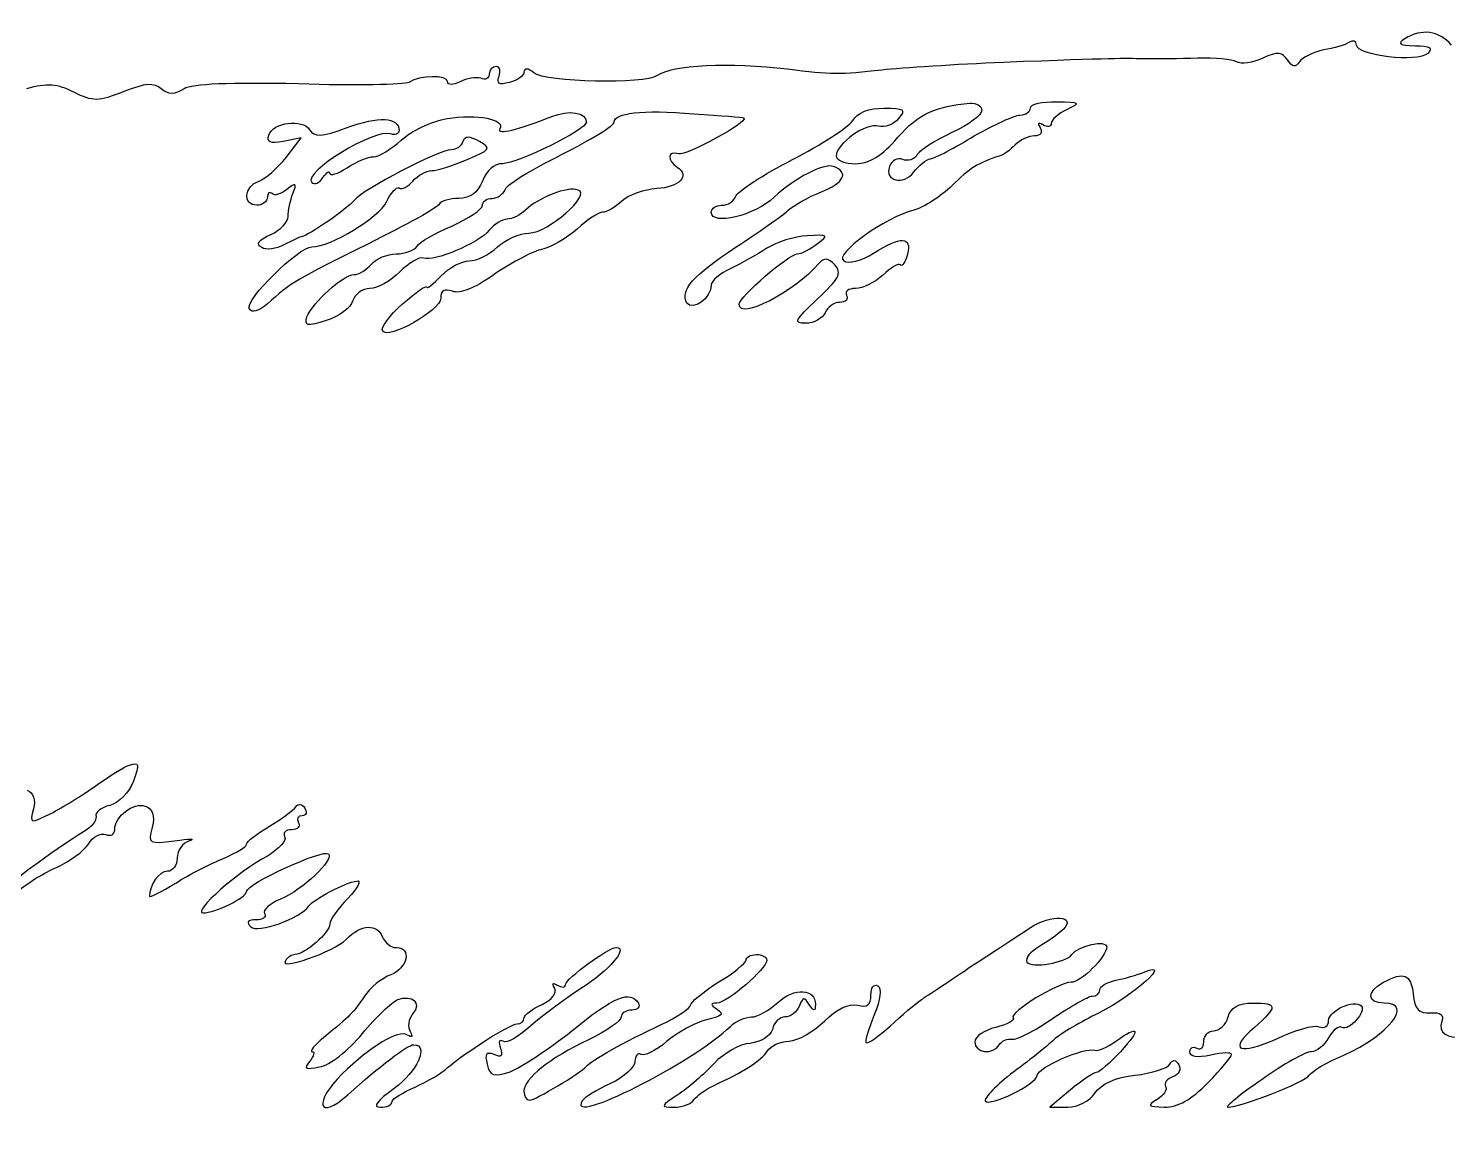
# Model space of a CAD drawing. Extents: x 0 to 69.4, y 0 to 30.3.
# Drawn here: x 58.743 to 62.295, y -0.049 to 2.699 of the extents above; entities that cross this region are included whole.
import ezdxf

# ---------------------------------------------------------------- set-up
doc = ezdxf.new("R2010")
doc.units = 0
doc.header["$MEASUREMENT"] = 0
doc.layers.get('0').update_dxf_attribs({"linetype": 'CONTINUOUS'})

msp = doc.modelspace()

# ---------------------------------------------------------------- linework, layer by layer
at = {"color": 0, "linetype": 'CONTINUOUS'}
for p, q in [((61.1289, 2.49451), (61.1289, 2.49451)), ((60.1394, 2.465), (60.1394, 2.465)), ((60.5335, 2.47542), (60.5335, 2.47542)), ((59.426, 2.42507), (59.3808, 2.41639)), ((59.3878, 2.37646), (59.426, 2.42507)), ((61.3511, 0.0434), (61.299, 0)), ((61.299, 0), (61.3442, 0))]:
    msp.add_line(p, q, dxfattribs=at)
for points in [[(62.3042, 2.65767), (62.2729, 2.69413), (62.2294, 2.69933), (62.1878, 2.67329)], [(62.0489, 2.66461), (62.0385, 2.65767), (62.009, 2.64899), (61.9847, 2.64551)], [(62.0663, 2.65767), (62.0663, 2.66808), (62.0576, 2.66982), (62.0489, 2.66461)], [(62.1878, 2.67329), (62.1669, 2.66114), (62.1739, 2.65593), (62.2139, 2.65593)], [(61.8944, 2.61947), (61.8806, 2.64031), (61.8701, 2.64204), (61.8319, 2.62468)], [(61.9847, 2.64551), (61.9586, 2.64031), (61.9308, 2.62642), (61.9239, 2.616)], [(62.2451, 2.63683), (62.2208, 2.61253), (62.0663, 2.63163), (62.0663, 2.65767)], [(62.2139, 2.65593), (62.2503, 2.65593), (62.259, 2.65072), (62.2451, 2.63683)], [(59.9138, 2.60385), (59.9033, 2.60385), (59.8964, 2.59521), (59.8964, 2.58479)], [(59.9207, 2.57958), (59.926, 2.59347), (59.9225, 2.60385), (59.9138, 2.60385)], [(60.0075, 2.58826), (59.9936, 2.60042), (59.9832, 2.60042), (59.9832, 2.59)], [(60.6429, 2.59694), (60.4988, 2.61426), (60.3529, 2.60732), (60.3165, 2.58132)], [(60.879, 2.59521), (60.7765, 2.58306), (60.7506, 2.58306), (60.6429, 2.59694)], [(61.1828, 2.61426), (61.0664, 2.60906), (60.9293, 2.60042), (60.879, 2.59521)], [(61.5368, 2.62294), (61.4761, 2.62468), (61.4708, 2.62468), (61.1828, 2.61426)], [(61.6687, 2.62468), (61.6254, 2.62294), (61.5664, 2.62294), (61.5368, 2.62294)], [(61.766, 2.616), (61.7556, 2.62121), (61.7122, 2.62642), (61.6687, 2.62468)], [(61.8319, 2.62468), (61.806, 2.61253), (61.7782, 2.60906), (61.766, 2.616)], [(61.9239, 2.616), (61.9135, 2.60042), (61.9065, 2.60215), (61.8944, 2.61947)], [(58.8567, 2.53965), (58.8167, 2.56049), (58.7889, 2.56222), (58.7386, 2.54833)], [(59.0753, 2.54833), (59.0579, 2.56396), (59.0354, 2.56222), (58.9817, 2.54139)], [(59.419, 2.56049), (59.2472, 2.56396), (59.1535, 2.56049), (59.1326, 2.54833)], [(59.695, 2.56396), (59.6846, 2.55875), (59.5596, 2.55528), (59.419, 2.56049)], [(59.7922, 2.56569), (59.7922, 2.58306), (59.7228, 2.58306), (59.695, 2.56396)], [(59.8235, 2.56569), (59.8061, 2.55701), (59.7922, 2.55701), (59.7922, 2.56569)], [(59.8756, 2.57437), (59.8635, 2.57785), (59.8392, 2.57437), (59.8235, 2.56569)], [(59.8964, 2.58479), (59.8964, 2.57437), (59.886, 2.56917), (59.8756, 2.57437)], [(59.9468, 2.56396), (59.9207, 2.55701), (59.9138, 2.56049), (59.9207, 2.57958)], [(59.9832, 2.59), (59.9832, 2.58132), (59.9676, 2.56917), (59.9468, 2.56396)], [(60.3165, 2.58132), (60.2869, 2.55875), (60.0369, 2.56396), (60.0075, 2.58826)], [(58.9817, 2.54139), (58.9174, 2.51535), (58.9053, 2.51535), (58.8567, 2.53965)], [(59.1326, 2.54833), (59.1083, 2.53271), (59.0944, 2.53271), (59.0753, 2.54833)], [(60.0526, 2.47889), (60.096, 2.49625), (60.1394, 2.48931), (60.1394, 2.465)], [(60.2089, 2.465), (60.2089, 2.48757), (60.2765, 2.49625), (60.4085, 2.48583)], [(60.8061, 2.46847), (60.8182, 2.48931), (60.846, 2.49972), (60.8842, 2.49972)], [(60.8842, 2.49972), (60.9346, 2.49972), (60.9397, 2.49625), (60.9207, 2.47368)], [(60.9189, 2.42681), (60.971, 2.48583), (61.0126, 2.50493), (61.0994, 2.51187)], [(61.1289, 2.49451), (61.1289, 2.48236), (61.096, 2.45806), (61.0543, 2.43896)], [(61.0994, 2.51187), (61.115, 2.51361), (61.1289, 2.50493), (61.1289, 2.49451)], [(61.2244, 2.48236), (61.2383, 2.48236), (61.2504, 2.49104), (61.2504, 2.49972)], [(61.2504, 2.49972), (61.2504, 2.51014), (61.28, 2.51708), (61.3164, 2.51535)], [(61.3425, 2.49625), (61.3199, 2.48583), (61.3025, 2.47021), (61.3025, 2.46153)], [(61.3164, 2.51535), (61.3754, 2.51535), (61.3772, 2.51361), (61.3425, 2.49625)], [(59.3444, 2.43201), (59.3549, 2.465), (59.4294, 2.47368), (59.4468, 2.4459)], [(59.4468, 2.4459), (59.459, 2.42681), (59.4746, 2.42681), (59.5406, 2.45111)], [(59.5406, 2.45111), (59.6186, 2.48062), (59.6707, 2.47715), (59.6707, 2.44417)], [(59.676, 2.41986), (59.7003, 2.44243), (59.7524, 2.46674), (59.7906, 2.47368)], [(59.7906, 2.47368), (59.8651, 2.48583), (59.9381, 2.47194), (59.9225, 2.44764)], [(59.9225, 2.44764), (59.9138, 2.43201), (59.9693, 2.4459), (60.0526, 2.47889)], [(60.1394, 2.465), (60.1394, 2.4459), (59.9676, 2.36083), (59.9294, 2.36083)], [(60.0769, 2.3834), (60.1499, 2.41986), (60.2089, 2.45632), (60.2089, 2.465)], [(60.5335, 2.47542), (60.5474, 2.465), (60.3876, 2.37993), (60.3703, 2.38514)], [(60.4085, 2.48583), (60.4763, 2.48062), (60.5318, 2.47715), (60.5335, 2.47542)], [(60.655, 2.37125), (60.7263, 2.40771), (60.7939, 2.45111), (60.8061, 2.46847)], [(60.8703, 2.45458), (60.8408, 2.465), (60.7644, 2.41118), (60.7644, 2.37993)], [(60.9207, 2.47368), (60.9085, 2.45806), (60.886, 2.45111), (60.8703, 2.45458)], [(61.1099, 2.43028), (61.1601, 2.45806), (61.2106, 2.48236), (61.2244, 2.48236)], [(61.2747, 2.45111), (61.2817, 2.43896), (61.2765, 2.43028), (61.2608, 2.43028)], [(61.2817, 2.45806), (61.2696, 2.465), (61.2678, 2.46326), (61.2747, 2.45111)], [(61.3025, 2.46153), (61.3025, 2.45285), (61.2939, 2.45111), (61.2817, 2.45806)], [(59.3808, 2.41639), (59.3479, 2.40944), (59.3392, 2.41465), (59.3444, 2.43201)], [(59.6499, 2.43549), (59.6082, 2.44937), (59.4278, 2.33826), (59.4521, 2.31396)], [(59.6065, 2.37819), (59.6204, 2.37819), (59.6517, 2.39729), (59.676, 2.41986)], [(59.6707, 2.44417), (59.6707, 2.43549), (59.6603, 2.43028), (59.6499, 2.43549)], [(59.8304, 2.41639), (59.8269, 2.40424), (59.8131, 2.39556), (59.801, 2.39556)], [(59.8721, 2.41639), (59.8461, 2.43028), (59.8357, 2.43028), (59.8304, 2.41639)], [(59.8408, 2.37125), (59.8999, 2.39556), (59.9017, 2.39903), (59.8721, 2.41639)], [(60.8131, 2.36083), (60.8478, 2.36083), (60.879, 2.37993), (60.9189, 2.42681)], [(61.0543, 2.43896), (61.0143, 2.41986), (60.9761, 2.39556), (60.9675, 2.3834)], [(61.0004, 2.37299), (61.0126, 2.37472), (61.0613, 2.40076), (61.1099, 2.43028)], [(61.2608, 2.43028), (61.2469, 2.43028), (61.2244, 2.41986), (61.2122, 2.40771)], [(59.801, 2.39556), (59.7714, 2.39556), (59.5804, 2.2966), (59.5579, 2.26882)], [(59.9364, 2.2966), (59.9399, 2.30875), (60.004, 2.34694), (60.0769, 2.3834)], [(60.3703, 2.38514), (60.3425, 2.39556), (60.3408, 2.36778), (60.3668, 2.35215)], [(60.7644, 2.37993), (60.7644, 2.36951), (60.7869, 2.36083), (60.8131, 2.36083)], [(60.9675, 2.3834), (60.9606, 2.37125), (60.9432, 2.36604), (60.9311, 2.37125)], [(61.1724, 2.37993), (61.1203, 2.36257), (61.0976, 2.35042), (61.0543, 2.30528)], [(61.2122, 2.40771), (61.2001, 2.39556), (61.1828, 2.38167), (61.1724, 2.37993)], [(59.3201, 2.31743), (59.3357, 2.32264), (59.3669, 2.35042), (59.3878, 2.37646)], [(59.4799, 2.32611), (59.4903, 2.34), (59.4972, 2.34521), (59.4972, 2.33653)], [(59.4972, 2.33653), (59.4972, 2.32958), (59.5162, 2.33479), (59.5406, 2.35042)], [(59.5406, 2.35042), (59.5631, 2.36604), (59.5943, 2.37819), (59.6065, 2.37819)], [(59.7524, 2.34347), (59.7644, 2.34347), (59.8044, 2.35562), (59.8408, 2.37125)], [(59.9294, 2.36083), (59.9086, 2.36083), (59.8894, 2.34347), (59.879, 2.31743)], [(60.3668, 2.35215), (60.3999, 2.33132), (60.3721, 2.30181), (60.3147, 2.29833)], [(60.5144, 2.28097), (60.5196, 2.29312), (60.5821, 2.33306), (60.655, 2.37125)], [(60.7575, 2.35389), (60.7332, 2.36257), (60.6603, 2.32437), (60.6099, 2.2775)], [(60.7263, 2.28965), (60.7853, 2.31396), (60.7974, 2.33826), (60.7575, 2.35389)], [(60.8981, 2.35389), (60.8842, 2.31743), (60.9328, 2.30528), (60.9587, 2.34)], [(60.9311, 2.37125), (60.9189, 2.37646), (60.9033, 2.36951), (60.8981, 2.35389)], [(60.9587, 2.34), (60.971, 2.35562), (60.99, 2.37125), (61.0004, 2.37299)], [(59.3149, 2.25667), (59.2785, 2.25667), (59.2819, 2.30354), (59.3201, 2.31743)], [(59.4051, 2.28618), (59.4156, 2.31222), (59.4121, 2.31396), (59.3896, 2.2966)], [(59.4521, 2.31396), (59.459, 2.30701), (59.4711, 2.31222), (59.4799, 2.32611)], [(59.6707, 2.30007), (59.6776, 2.29486), (59.6933, 2.30354), (59.7054, 2.31743)], [(59.7054, 2.31743), (59.7176, 2.33132), (59.7385, 2.34347), (59.7524, 2.34347)], [(59.879, 2.31743), (59.8669, 2.28792), (59.8496, 2.27403), (59.82, 2.27403)], [(59.341, 2.2775), (59.341, 2.26535), (59.3287, 2.25667), (59.3149, 2.25667)], [(59.3531, 2.28618), (59.3461, 2.29139), (59.341, 2.28792), (59.341, 2.2775)], [(59.3896, 2.2966), (59.3757, 2.28444), (59.3583, 2.27924), (59.3531, 2.28618)], [(59.3931, 2.22889), (59.3931, 2.24278), (59.3982, 2.26882), (59.4051, 2.28618)], [(59.6394, 2.26535), (59.6499, 2.28792), (59.6638, 2.30354), (59.6707, 2.30007)], [(59.82, 2.27403), (59.7975, 2.27403), (59.7749, 2.26708), (59.7714, 2.26014)], [(59.879, 2.25667), (59.879, 2.26535), (59.8894, 2.27403), (59.9033, 2.27403)], [(59.9033, 2.27403), (59.9172, 2.27403), (59.9311, 2.28444), (59.9364, 2.2966)], [(60.1186, 2.29486), (60.0925, 2.30528), (60.0196, 2.27576), (59.9867, 2.24451)], [(59.9954, 2.18722), (60.0439, 2.18722), (60.1533, 2.28444), (60.1186, 2.29486)], [(60.3147, 2.29833), (60.2853, 2.2966), (60.2453, 2.28271), (60.2279, 2.26708)], [(60.6099, 2.2775), (60.5613, 2.23062), (60.4519, 2.20458), (60.4519, 2.23931)], [(60.4779, 2.25667), (60.4936, 2.25667), (60.5092, 2.26708), (60.5144, 2.28097)], [(60.6429, 2.24278), (60.6585, 2.25667), (60.695, 2.2775), (60.7263, 2.28965)], [(61.0543, 2.30528), (61.0265, 2.27924), (60.9849, 2.25146), (60.9587, 2.24451)], [(59.5579, 2.26882), (59.5406, 2.24799), (59.4433, 2.18028), (59.4278, 2.17854)], [(59.4521, 2.1525), (59.4989, 2.1525), (59.6221, 2.22715), (59.6394, 2.26535)], [(59.7714, 2.26014), (59.7697, 2.25146), (59.6881, 2.20806), (59.5926, 2.15944)], [(59.8026, 2.20458), (59.8443, 2.22368), (59.879, 2.24625), (59.879, 2.25667)], [(59.9867, 2.24451), (59.9746, 2.23236), (59.9537, 2.22194), (59.9415, 2.22194)], [(60.1793, 2.23931), (60.1707, 2.23931), (60.1411, 2.22021), (60.1168, 2.19764)], [(60.2279, 2.26708), (60.2106, 2.25146), (60.1897, 2.23931), (60.1793, 2.23931)], [(60.4519, 2.23931), (60.4519, 2.24972), (60.464, 2.25667), (60.4779, 2.25667)], [(60.5144, 2.1525), (60.57, 2.18896), (60.629, 2.23062), (60.6429, 2.24278)], [(60.9587, 2.24451), (60.8876, 2.22715), (60.7575, 2.1334), (60.7835, 2.11783)], [(59.3496, 2.18375), (59.3739, 2.19417), (59.3931, 2.215), (59.3931, 2.22889)], [(59.7158, 2.15424), (59.7211, 2.16465), (59.761, 2.18722), (59.8026, 2.20458)], [(59.9415, 2.22194), (59.9276, 2.22194), (59.9086, 2.20979), (59.8964, 2.19417)], [(59.3271, 2.15076), (59.3114, 2.15944), (59.3183, 2.16986), (59.3496, 2.18375)], [(59.4278, 2.17854), (59.4225, 2.17854), (59.4035, 2.16812), (59.3826, 2.15771)], [(59.8964, 2.19417), (59.8686, 2.16118), (59.7575, 2.11436), (59.7315, 2.12478)], [(59.9172, 2.1525), (59.9381, 2.1716), (59.9728, 2.18722), (59.9954, 2.18722)], [(60.1168, 2.19764), (60.0925, 2.17507), (60.0508, 2.15076), (60.0249, 2.14556)], [(60.6915, 2.18028), (60.6603, 2.17854), (60.6151, 2.16465), (60.5908, 2.14903)], [(60.7175, 2.16118), (60.7471, 2.18201), (60.7453, 2.18375), (60.6915, 2.18028)], [(60.8582, 2.13687), (60.9276, 2.18028), (60.9536, 2.17854), (60.9432, 2.13514)], [(59.2958, 1.99804), (59.2836, 2.01887), (59.419, 2.1525), (59.4521, 2.1525)], [(59.3826, 2.15771), (59.3635, 2.14729), (59.3375, 2.14382), (59.3271, 2.15076)], [(59.5926, 2.15944), (59.4156, 2.07269), (59.3982, 2.06228), (59.341, 2.01019)], [(59.6013, 2.10915), (59.6135, 2.12304), (59.6412, 2.13514), (59.6638, 2.13514)], [(59.6638, 2.13514), (59.6846, 2.13514), (59.7089, 2.14382), (59.7158, 2.15424)], [(59.8461, 2.11783), (59.8651, 2.11783), (59.8964, 2.1334), (59.9172, 2.1525)], [(60.0249, 2.14556), (59.9989, 2.13861), (59.945, 2.10915), (59.9051, 2.08137)], [(60.3911, 2.01193), (60.3721, 2.04318), (60.4068, 2.08137), (60.5144, 2.1525)], [(60.5908, 2.14903), (60.5665, 2.1334), (60.5265, 2.11089), (60.5006, 2.09874)], [(60.5214, 2.00846), (60.5214, 2.02756), (60.6464, 2.13514), (60.6672, 2.13514)], [(60.6672, 2.13514), (60.6776, 2.13514), (60.7001, 2.14729), (60.7175, 2.16118)], [(60.7835, 2.11783), (60.7939, 2.10915), (60.8286, 2.11783), (60.8582, 2.13687)], [(60.9432, 2.13514), (60.9381, 2.11436), (60.9293, 2.10221), (60.9258, 2.10742)], [(59.5579, 2.08311), (59.57, 2.08311), (59.5892, 2.09526), (59.6013, 2.10915)], [(59.7315, 2.12478), (59.7211, 2.12825), (59.695, 2.11262), (59.6725, 2.09006)], [(59.7749, 2.07964), (59.7957, 2.10047), (59.8269, 2.11783), (59.8461, 2.11783)], [(60.5006, 2.09874), (60.4728, 2.08658), (60.4519, 2.06749), (60.4519, 2.05707)], [(60.721, 2.11089), (60.6603, 2.03971), (60.5214, 1.96853), (60.5214, 2.00846)], [(60.7175, 2.02235), (60.7714, 2.07269), (60.78, 2.08658), (60.761, 2.10742)], [(60.761, 2.10742), (60.7436, 2.12478), (60.7349, 2.12651), (60.721, 2.11089)], [(60.9258, 2.10742), (60.9207, 2.11262), (60.9015, 2.10047), (60.8807, 2.08137)], [(59.4399, 1.97721), (59.4537, 2.01367), (59.5318, 2.08311), (59.5579, 2.08311)], [(59.6725, 2.09006), (59.6499, 2.06749), (59.6169, 2.04839), (59.5978, 2.04839)], [(59.7401, 2.05186), (59.7401, 2.04665), (59.7558, 2.05881), (59.7749, 2.07964)], [(59.9051, 2.08137), (59.86, 2.04839), (59.8218, 2.0345), (59.8044, 2.04144)], [(60.8807, 2.08137), (60.8617, 2.06401), (60.8304, 2.04839), (60.8131, 2.04839)], [(59.5978, 2.04839), (59.5787, 2.04839), (59.5596, 2.0345), (59.5544, 2.01714)], [(59.6794, 2.01019), (59.7124, 2.03797), (59.7401, 2.05881), (59.7401, 2.05186)], [(59.8044, 2.04144), (59.7836, 2.04839), (59.7749, 2.04318), (59.7749, 2.02408)], [(60.4519, 2.05707), (60.4519, 2.02408), (60.405, 1.9911), (60.3911, 2.01193)], [(60.7904, 2.03103), (60.7957, 2.02235), (60.7888, 2.01367), (60.7731, 2.01367)], [(60.8131, 2.04839), (60.7939, 2.04839), (60.7853, 2.04144), (60.7904, 2.03103)], [(59.341, 2.01019), (59.3183, 1.9911), (59.3028, 1.98589), (59.2958, 1.99804)], [(59.5544, 2.01714), (59.551, 2.00151), (59.5215, 1.97894), (59.4885, 1.96853)], [(59.629, 1.94249), (59.6239, 1.94943), (59.6464, 1.98068), (59.6794, 2.01019)], [(59.7749, 2.02408), (59.7749, 1.99457), (59.6429, 1.91818), (59.629, 1.94249)], [(60.6881, 1.96158), (60.6568, 1.96158), (60.6603, 1.96853), (60.7175, 2.02235)], [(60.7731, 2.01367), (60.7592, 2.01367), (60.7418, 2.00151), (60.7367, 1.98762)], [(59.4885, 1.96853), (59.4399, 1.9529), (59.4329, 1.95464), (59.4399, 1.97721)], [(60.7367, 1.98762), (60.7297, 1.97374), (60.7089, 1.96158), (60.6881, 1.96158)], [(58.9157, 0.80718), (58.9451, 0.82802), (58.9799, 0.85059), (58.9956, 0.85579)], [(58.9956, 0.85579), (59.0215, 0.86447), (59.0215, 0.85927), (59.006, 0.81586)], [(58.7403, 0.79329), (58.756, 0.78635), (58.7611, 0.76899), (58.756, 0.74642)], [(58.8046, 0.73774), (58.8375, 0.7551), (58.8879, 0.78635), (58.9157, 0.80718)], [(59.006, 0.81586), (58.9956, 0.78635), (58.9694, 0.76204), (58.9469, 0.7551)], [(58.756, 0.74642), (58.7456, 0.70828), (58.7456, 0.70828), (58.8046, 0.73774)], [(58.9469, 0.7551), (58.9243, 0.74989), (58.9088, 0.73774), (58.9122, 0.72732)], [(58.959, 0.69439), (58.959, 0.72732), (59.006, 0.76378), (59.0354, 0.75336)], [(59.0354, 0.75336), (59.0546, 0.74642), (59.0597, 0.73079), (59.0528, 0.6996)], [(59.3461, 0.70307), (59.3757, 0.72038), (59.4069, 0.74295), (59.4121, 0.75163)], [(59.4121, 0.75163), (59.419, 0.76031), (59.4278, 0.76031), (59.4347, 0.74816)], [(59.4347, 0.74816), (59.4417, 0.73774), (59.4382, 0.72906), (59.4278, 0.72906)], [(58.9122, 0.72732), (58.9139, 0.71691), (58.9, 0.6996), (58.881, 0.68918)], [(59.419, 0.7117), (59.4243, 0.70307), (59.4174, 0.69439), (59.4017, 0.69439)], [(59.4278, 0.72906), (59.4174, 0.72906), (59.4139, 0.72211), (59.419, 0.7117)], [(58.881, 0.68918), (58.815, 0.64925), (58.6553, 0.5312), (58.65, 0.51731)], [(58.8931, 0.65793), (58.9035, 0.67703), (58.9243, 0.68745), (58.9365, 0.68224)], [(58.9365, 0.68224), (58.9486, 0.67703), (58.959, 0.68224), (58.959, 0.69439)], [(59.0528, 0.6996), (59.0424, 0.65967), (59.0442, 0.65793), (59.1083, 0.66661)], [(59.2889, 0.65793), (59.2889, 0.66488), (59.3149, 0.68397), (59.3461, 0.70307)], [(59.3843, 0.67703), (59.3896, 0.66661), (59.3704, 0.64578), (59.341, 0.62842)], [(59.4017, 0.69439), (59.3861, 0.69439), (59.3792, 0.68571), (59.3843, 0.67703)], [(58.815, 0.60064), (58.8463, 0.61453), (58.881, 0.64057), (58.8931, 0.65793)], [(59.1083, 0.66661), (59.1465, 0.67182), (59.1621, 0.67182), (59.1465, 0.66661)], [(59.1465, 0.66661), (59.1292, 0.6614), (59.1153, 0.64231), (59.1153, 0.62321)], [(59.2333, 0.62321), (59.2628, 0.6371), (59.2889, 0.65099), (59.2889, 0.65793)], [(59.2889, 0.53988), (59.2889, 0.55897), (59.4815, 0.64751), (59.4937, 0.63363)], [(59.1153, 0.62321), (59.1153, 0.60585), (59.1049, 0.59022), (59.091, 0.59022)], [(59.1118, 0.56071), (59.1465, 0.58328), (59.2021, 0.61106), (59.2333, 0.62321)], [(59.341, 0.62842), (59.2681, 0.59022), (59.1535, 0.48779), (59.1794, 0.48606)], [(59.4937, 0.63363), (59.5093, 0.61974), (59.4294, 0.54335), (59.3739, 0.52078)], [(58.716, 0.53988), (58.7403, 0.56071), (58.7854, 0.58849), (58.815, 0.60064)], [(59.091, 0.59022), (59.0701, 0.59022), (59.0458, 0.5555), (59.0458, 0.52772)], [(59.5649, 0.56592), (59.5769, 0.56939), (59.5683, 0.54856), (59.5422, 0.52251)], [(59.0458, 0.52772), (59.0458, 0.52425), (59.0753, 0.53814), (59.1118, 0.56071)], [(59.1794, 0.48606), (59.2107, 0.48606), (59.2889, 0.52425), (59.2889, 0.53988)], [(59.4451, 0.50342), (59.4572, 0.52078), (59.5353, 0.56245), (59.5649, 0.56592)], [(59.2993, 0.45133), (59.3167, 0.43397), (59.4225, 0.47217), (59.4451, 0.50342)], [(59.3739, 0.52078), (59.3461, 0.50863), (59.3287, 0.493), (59.334, 0.48432)], [(59.5422, 0.52251), (59.5181, 0.49647), (59.4972, 0.4687), (59.4972, 0.45828)], [(59.3132, 0.4687), (59.2924, 0.4687), (59.2871, 0.46349), (59.2993, 0.45133)], [(59.334, 0.48432), (59.3392, 0.47564), (59.3287, 0.4687), (59.3132, 0.4687)], [(61.2504, 0.4496), (61.3025, 0.48432), (61.3685, 0.47911), (61.3321, 0.44439)], [(59.4972, 0.45828), (59.4972, 0.43745), (59.4347, 0.38189), (59.4104, 0.38189)], [(59.5388, 0.42008), (59.5753, 0.45828), (59.6169, 0.46002), (59.629, 0.42529)], [(61.1046, 0.35411), (61.1619, 0.39057), (61.2261, 0.43397), (61.2504, 0.4496)], [(61.3321, 0.44439), (61.3199, 0.43224), (61.2921, 0.41314), (61.2712, 0.40099)], [(59.3861, 0.36627), (59.3687, 0.34022), (59.5076, 0.38883), (59.5388, 0.42008)], [(59.629, 0.42529), (59.636, 0.4114), (59.6499, 0.39925), (59.6638, 0.39925)], [(59.6638, 0.39925), (59.7037, 0.39925), (59.6915, 0.34717), (59.6499, 0.33154)], [(60.0874, 0.30724), (60.0874, 0.32113), (60.1932, 0.39925), (60.214, 0.39925)], [(60.214, 0.39925), (60.2453, 0.39925), (60.1967, 0.34196), (60.1256, 0.29682)], [(61.2712, 0.40099), (61.2504, 0.38883), (61.2365, 0.37321), (61.2418, 0.36279)], [(61.4414, 0.40099), (61.4414, 0.37668), (61.3772, 0.31245), (61.3529, 0.31245)], [(61.3546, 0.38189), (61.3703, 0.40446), (61.4414, 0.42008), (61.4414, 0.40099)], [(59.4104, 0.38189), (59.4017, 0.38189), (59.3912, 0.37495), (59.3861, 0.36627)], [(60.5908, 0.368), (60.5908, 0.34717), (60.4918, 0.26036), (60.4658, 0.26036)], [(60.4693, 0.31245), (60.5075, 0.33502), (60.5388, 0.36106), (60.5388, 0.368)], [(60.5388, 0.368), (60.5388, 0.37495), (60.5508, 0.38189), (60.5647, 0.38189)], [(60.5647, 0.38189), (60.5786, 0.38189), (60.5908, 0.37668), (60.5908, 0.368)], [(61.2418, 0.36279), (61.2522, 0.34717), (61.339, 0.36106), (61.3546, 0.38189)], [(61.5368, 0.33849), (61.6081, 0.368), (61.5108, 0.2812), (61.4224, 0.23611)], [(59.6499, 0.33154), (59.6274, 0.32286), (59.5978, 0.29856), (59.5839, 0.27772)], [(60.9779, 0.26904), (60.9918, 0.27946), (61.049, 0.31592), (61.1046, 0.35411)], [(61.4639, 0.31765), (61.4847, 0.32113), (61.5178, 0.33154), (61.5368, 0.33849)], [(62.134, 0.31245), (62.1861, 0.34022), (62.2017, 0.33328), (62.2086, 0.28293)], [(60.1256, 0.29682), (60.0804, 0.26731), (60.0231, 0.22396), (59.9954, 0.19965)], [(60.0283, 0.25689), (60.0543, 0.26904), (60.0665, 0.2864), (60.0596, 0.29856)], [(60.0596, 0.29856), (60.0526, 0.31071), (60.0543, 0.31245), (60.0665, 0.3055)], [(60.0665, 0.3055), (60.0786, 0.29856), (60.0874, 0.29856), (60.0874, 0.30724)], [(60.1029, 0.19097), (60.2089, 0.27772), (60.2488, 0.29335), (60.2696, 0.26036)], [(60.3999, 0.25515), (60.3999, 0.2621), (60.4311, 0.28814), (60.4693, 0.31245)], [(60.6186, 0.2621), (60.6603, 0.30029), (60.7124, 0.29682), (60.7124, 0.25689)], [(60.8513, 0.2812), (60.8513, 0.29856), (60.8582, 0.30897), (60.8686, 0.30377)], [(60.8686, 0.30377), (60.879, 0.29682), (60.8756, 0.27078), (60.8599, 0.2309)], [(61.3529, 0.31245), (61.3199, 0.31245), (61.1983, 0.23779), (61.2071, 0.22396)], [(61.405, 0.27772), (61.4154, 0.27772), (61.424, 0.28467), (61.424, 0.29335)], [(61.424, 0.29335), (61.424, 0.30203), (61.4414, 0.31245), (61.4639, 0.31765)], [(62.1357, 0.26036), (62.0924, 0.26036), (62.0906, 0.28814), (62.134, 0.31245)], [(59.5839, 0.27772), (59.5561, 0.23611), (59.5492, 0.22917), (59.4815, 0.17361)], [(59.5787, 0.18403), (59.6135, 0.22569), (59.6533, 0.26383), (59.6672, 0.26904)], [(59.6672, 0.26904), (59.7037, 0.28293), (59.7281, 0.26036), (59.7054, 0.23438)], [(59.9832, 0.22222), (59.9832, 0.2309), (60.004, 0.24647), (60.0283, 0.25689)], [(60.2696, 0.26036), (60.2749, 0.25168), (60.2679, 0.243), (60.254, 0.243)], [(60.3269, 0.2066), (60.3668, 0.22569), (60.3999, 0.24821), (60.3999, 0.25515)], [(60.4658, 0.26036), (60.4485, 0.26036), (60.4485, 0.25689), (60.4675, 0.24474)], [(60.5526, 0.22569), (60.5665, 0.22569), (60.5978, 0.243), (60.6186, 0.2621)], [(60.6724, 0.25342), (60.6654, 0.23779), (60.6499, 0.22569), (60.636, 0.22569)], [(60.6967, 0.25689), (60.6846, 0.27599), (60.6811, 0.27599), (60.6724, 0.25342)], [(60.7124, 0.25689), (60.7124, 0.23953), (60.7089, 0.23953), (60.6967, 0.25689)], [(60.7349, 0.21528), (60.7661, 0.24647), (60.7957, 0.26036), (60.8182, 0.25515)], [(60.8182, 0.25515), (60.8425, 0.24821), (60.8513, 0.25515), (60.8513, 0.2812)], [(60.8999, 0.20312), (60.9276, 0.22917), (60.964, 0.26036), (60.9779, 0.26904)], [(61.306, 0.22222), (61.3511, 0.25168), (61.3946, 0.27772), (61.405, 0.27772)], [(61.7451, 0.22569), (61.7521, 0.24995), (61.7712, 0.26036), (61.8076, 0.26036)], [(61.8076, 0.26036), (61.8701, 0.26036), (61.8701, 0.25168), (61.8111, 0.19965)], [(61.9968, 0.21701), (61.9968, 0.24127), (62.0611, 0.27078), (62.0785, 0.25342)], [(62.0785, 0.25342), (62.0924, 0.23953), (62.0472, 0.18924), (62.0299, 0.19965)], [(62.035, 0.13021), (62.1479, 0.18056), (62.2104, 0.26036), (62.1357, 0.26036)], [(62.2086, 0.28293), (62.2121, 0.24474), (62.2225, 0.23438), (62.2521, 0.23611)], [(59.7054, 0.23438), (59.6933, 0.22049), (59.6915, 0.19965), (59.6985, 0.18924)], [(59.9658, 0.20833), (59.9763, 0.20833), (59.9832, 0.21528), (59.9832, 0.22222)], [(60.2263, 0.22569), (60.2263, 0.21528), (60.1897, 0.19097), (60.1446, 0.1684)], [(60.254, 0.243), (60.2383, 0.243), (60.2263, 0.23438), (60.2263, 0.22569)], [(60.4397, 0.21875), (60.4119, 0.21181), (60.3686, 0.1875), (60.3408, 0.16493)], [(60.4675, 0.24474), (60.4849, 0.23264), (60.4779, 0.22743), (60.4397, 0.21875)], [(60.5006, 0.20312), (60.5126, 0.21528), (60.5369, 0.22569), (60.5526, 0.22569)], [(60.636, 0.22569), (60.6238, 0.22569), (60.6082, 0.21181), (60.6047, 0.19444)], [(60.6464, 0.16493), (60.6689, 0.16667), (60.7089, 0.18924), (60.7349, 0.21528)], [(60.8599, 0.2309), (60.846, 0.19618), (60.8356, 0.16493), (60.839, 0.16146)], [(61.2071, 0.22396), (61.2122, 0.21701), (61.1932, 0.2066), (61.1636, 0.19965)], [(61.2036, 0.17014), (61.2157, 0.16667), (61.2608, 0.19097), (61.306, 0.22222)], [(61.4224, 0.23611), (61.3772, 0.21354), (61.3268, 0.18403), (61.3129, 0.17188)], [(61.7087, 0.19097), (61.7226, 0.19097), (61.74, 0.2066), (61.7451, 0.22569)], [(61.9725, 0.20139), (61.9864, 0.19618), (61.9968, 0.20312), (61.9968, 0.21701)], [(62.2521, 0.23611), (62.2764, 0.23779), (62.2868, 0.2309), (62.2799, 0.21528)], [(62.2799, 0.21528), (62.2572, 0.15451), (62.3908, 0.16667), (62.4274, 0.22743)], [(59.4711, 0.10069), (59.4972, 0.10417), (59.544, 0.14236), (59.5787, 0.18403)], [(59.6915, 0.18056), (59.669, 0.19444), (59.5996, 0.15278), (59.5285, 0.08333)], [(59.6985, 0.18924), (59.7054, 0.17535), (59.7037, 0.17361), (59.6915, 0.18056)], [(59.7922, 0.09896), (59.8339, 0.13542), (59.9485, 0.20833), (59.9658, 0.20833)], [(59.9954, 0.19965), (59.9693, 0.17535), (59.9399, 0.15972), (59.9311, 0.16493)], [(59.9485, 0.08854), (59.9746, 0.09896), (60.0439, 0.1441), (60.1029, 0.19097)], [(60.129, 0.01562), (60.089, -0.04861), (60.4068, 0.11111), (60.5006, 0.20312)], [(60.1394, 0.10243), (60.1515, 0.11632), (60.2332, 0.16319), (60.3269, 0.2066)], [(60.6047, 0.19444), (60.5994, 0.17708), (60.5769, 0.16319), (60.5492, 0.15972)], [(60.839, 0.16146), (60.8443, 0.15799), (60.8703, 0.17708), (60.8999, 0.20312)], [(61.1636, 0.19965), (61.1358, 0.19271), (61.1115, 0.17708), (61.1115, 0.16319)], [(61.4639, 0.16493), (61.5229, 0.2066), (61.5282, 0.19618), (61.4761, 0.13889)], [(61.6844, 0.16319), (61.6844, 0.17882), (61.6949, 0.19097), (61.7087, 0.19097)], [(61.8111, 0.19965), (61.7435, 0.14236), (61.7729, 0.12847), (61.8685, 0.17188)], [(61.8685, 0.17188), (61.9118, 0.19271), (61.9604, 0.2066), (61.9725, 0.20139)], [(62.0299, 0.19965), (62.0229, 0.20486), (62.0072, 0.19271), (61.9968, 0.17361)], [(59.4815, 0.17361), (59.459, 0.15451), (59.4451, 0.13889), (59.4537, 0.13889)], [(59.5422, 0.03125), (59.6221, 0.10243), (59.6915, 0.15625), (59.7072, 0.15625)], [(59.7072, 0.15625), (59.7471, 0.15625), (59.7158, 0.08854), (59.6586, 0.04688)], [(59.9242, 0.14757), (59.9311, 0.12847), (59.9276, 0.12326), (59.9086, 0.13194)], [(59.9311, 0.16493), (59.9207, 0.17014), (59.919, 0.16319), (59.9242, 0.14757)], [(60.1446, 0.1684), (60.0474, 0.12326), (59.9832, 0.07118), (59.9832, 0.03993)], [(60.3408, 0.16493), (60.3131, 0.14062), (60.2835, 0.12674), (60.2765, 0.13194)], [(60.5492, 0.15972), (60.5231, 0.15799), (60.4832, 0.13542), (60.4589, 0.10938)], [(60.5925, 0.14062), (60.5994, 0.15278), (60.6238, 0.16493), (60.6464, 0.16493)], [(61.1115, 0.16319), (61.1115, 0.13542), (61.1567, 0.13021), (61.1724, 0.15625)], [(61.1724, 0.15625), (61.1793, 0.16667), (61.1932, 0.17188), (61.2036, 0.17014)], [(61.3129, 0.17188), (61.299, 0.15799), (61.2522, 0.11979), (61.2087, 0.08854)], [(61.2678, 0.07986), (61.2678, 0.09896), (61.3858, 0.15104), (61.4119, 0.14236)], [(61.4119, 0.14236), (61.4189, 0.14062), (61.4431, 0.14931), (61.4639, 0.16493)], [(61.6497, 0.13889), (61.6497, 0.14931), (61.6583, 0.15278), (61.6671, 0.14757)], [(61.6671, 0.14757), (61.6775, 0.14236), (61.6844, 0.14931), (61.6844, 0.16319)], [(61.9968, 0.17361), (61.9864, 0.15451), (61.9674, 0.13889), (61.9535, 0.13889)], [(59.4468, 0.11458), (59.4312, 0.09549), (59.4364, 0.09375), (59.4711, 0.10069)], [(59.4537, 0.13889), (59.4607, 0.13889), (59.4572, 0.12847), (59.4468, 0.11458)], [(59.9086, 0.13194), (59.8878, 0.13889), (59.8843, 0.13368), (59.8912, 0.10764)], [(59.8912, 0.10764), (59.8982, 0.07812), (59.9068, 0.07465), (59.9485, 0.08854)], [(60.261, 0.11458), (60.261, 0.10069), (60.2332, 0.07465), (60.2001, 0.05903)], [(60.2765, 0.13194), (60.2679, 0.13715), (60.261, 0.12847), (60.261, 0.11458)], [(60.4589, 0.10938), (60.4346, 0.08333), (60.3929, 0.04688), (60.3686, 0.03125)], [(60.4571, 0.05382), (60.5283, 0.08507), (60.5786, 0.11806), (60.5925, 0.14062)], [(61.4761, 0.13889), (61.45, 0.11111), (61.4224, 0.08681), (61.4154, 0.08681)], [(61.5125, 0.07986), (61.5542, 0.08507), (61.5942, 0.09722), (61.5993, 0.10764)], [(61.5993, 0.10764), (61.6062, 0.11979), (61.615, 0.11979), (61.6219, 0.1059)], [(61.7018, 0.13021), (61.6671, 0.12326), (61.6497, 0.125), (61.6497, 0.13889)], [(61.6949, 0.06076), (61.7278, 0.09549), (61.7539, 0.12674), (61.7539, 0.13194)], [(61.7539, 0.13194), (61.7539, 0.13715), (61.7312, 0.13715), (61.7018, 0.13021)], [(61.9535, 0.13889), (61.9396, 0.13889), (61.884, 0.10764), (61.8303, 0.06944)], [(61.9482, 0.07986), (61.9551, 0.09028), (61.9933, 0.11285), (62.035, 0.13021)], [(59.5285, 0.08333), (59.4556, 0.01215), (59.4676, -0.03646), (59.5422, 0.03125)], [(59.7107, 0.05035), (59.7401, 0.06424), (59.7783, 0.08507), (59.7922, 0.09896)], [(59.9971, 0.01736), (60.011, 0.01736), (60.1256, 0.08507), (60.1394, 0.10243)], [(61.2087, 0.08854), (61.1654, 0.05556), (61.1342, 0.02257), (61.1376, 0.01562)], [(61.1376, 0.01562), (61.1481, 0), (61.2661, 0.05729), (61.2678, 0.07986)], [(61.4154, 0.08681), (61.4085, 0.08681), (61.3807, 0.06771), (61.3511, 0.0434)], [(61.4119, 0.03472), (61.4275, 0.05903), (61.4639, 0.07465), (61.5125, 0.07986)], [(61.6081, 0.07639), (61.5924, 0.07118), (61.5837, 0.05903), (61.5889, 0.05208)], [(61.6219, 0.1059), (61.6289, 0.09549), (61.6219, 0.0816), (61.6081, 0.07639)], [(61.7451, 0), (61.7764, 0), (61.9378, 0.0625), (61.9482, 0.07986)], [(59.6586, 0.04688), (59.6151, 0.01562), (59.6031, 0), (59.6239, 0)], [(59.6533, 0.01389), (59.6533, 0.02083), (59.6794, 0.03646), (59.7107, 0.05035)], [(59.9832, 0.03993), (59.9832, 0.02778), (59.9885, 0.01736), (59.9971, 0.01736)], [(60.2001, 0.05903), (60.1654, 0.0434), (60.1342, 0.02431), (60.129, 0.01562)], [(60.4085, 0.0191), (60.4154, 0.02778), (60.4381, 0.04514), (60.4571, 0.05382)], [(61.5889, 0.05208), (61.5942, 0.0434), (61.5837, 0.02951), (61.5681, 0.0191)], [(61.5854, 0), (61.6201, 0), (61.6532, 0.0191), (61.6949, 0.06076)], [(61.8303, 0.06944), (61.7747, 0.03125), (61.7365, 0), (61.7451, 0)], [(59.6239, 0), (59.6394, 0), (59.6533, 0.00521), (59.6533, 0.01389)], [(60.3686, 0.03125), (60.3235, 0.00174), (60.3235, 0), (60.3599, 0)], [(60.3599, 0), (60.3807, 0), (60.4033, 0.00868), (60.4085, 0.0191)], [(61.3442, 0), (61.3685, 0), (61.3981, 0.01562), (61.4119, 0.03472)], [(61.5681, 0.0191), (61.5421, 0.00347), (61.5437, 0.00174), (61.5854, 0)]]:
    msp.add_open_spline(points, degree=3, dxfattribs=at)

doc.saveas('drawing.dxf')
